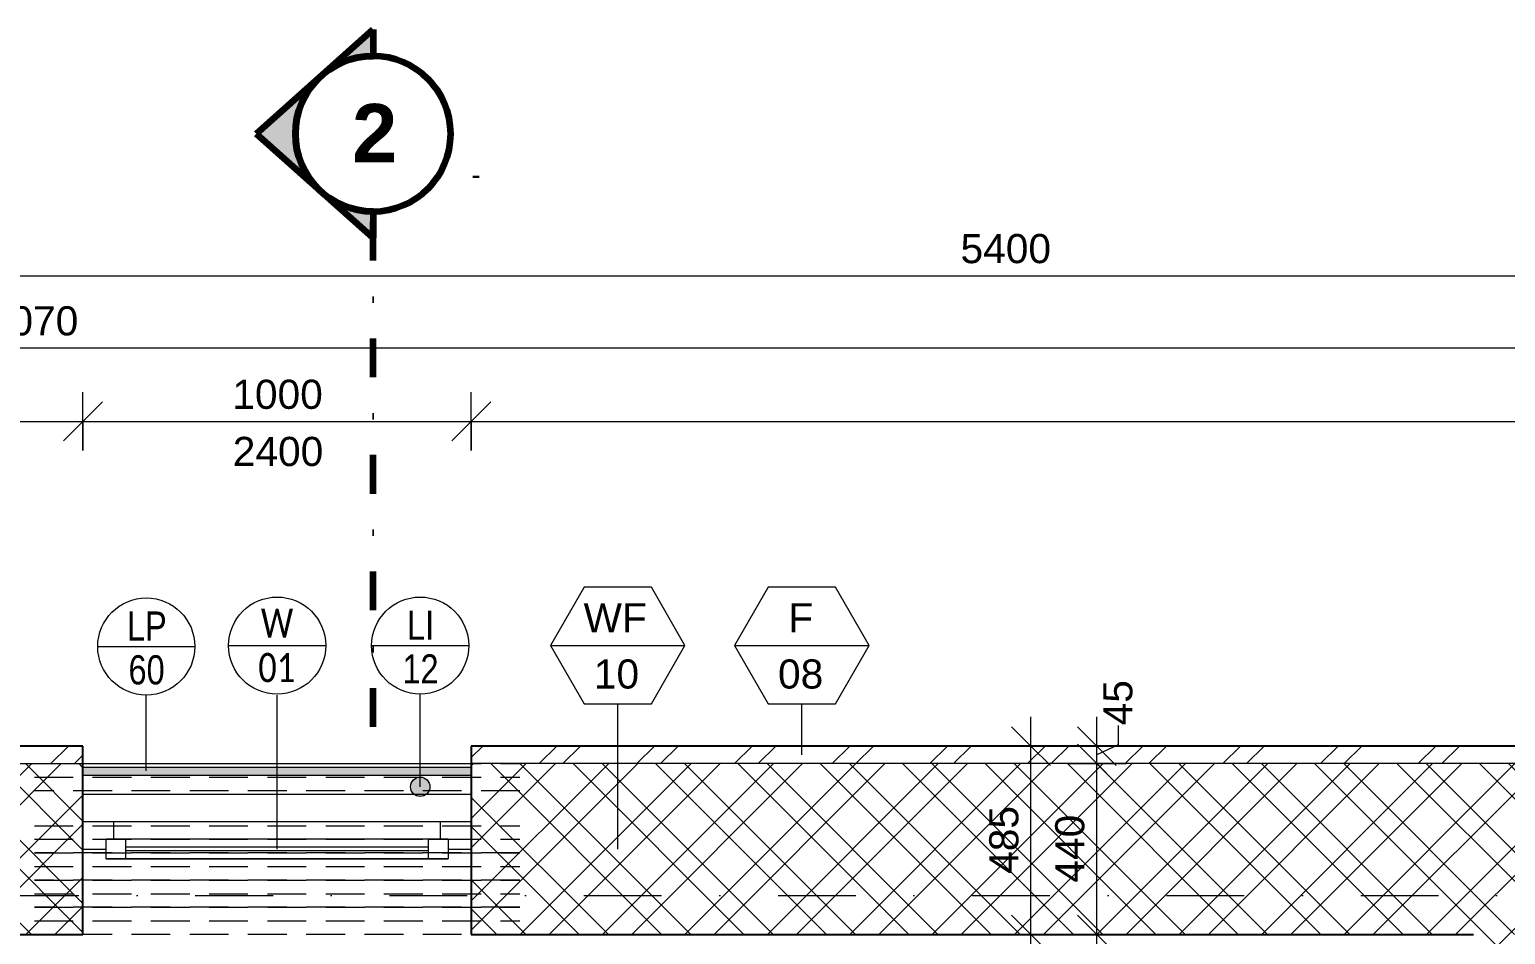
# Model space of a CAD drawing. Header units: millimetres. Extents: x -8380 to 43341, y -2985 to 58543.
# Drawn here: x 7358 to 11158, y 55503 to 57833 of the extents above; entities that cross this region are included whole.
import ezdxf

# ---------------------------------------------------------------- set-up
doc = ezdxf.new("R2010")
doc.units = ezdxf.units.MM
for name, pattern in [('HA_Dash_3mm-S1mm', [150, 100, -50]), ('HA_DashDot_10mm-S3mm', [500, 200, -150, 0, -150]), ('HA_DashDot_4mm-S1mm', [200, 100, -50, 0, -50]), ('HA_DashDot_6mm-S2mm', [300, 100, -100, 0, -100])]:
    doc.linetypes.add(name, pattern=pattern)
for name, color, linetype, lineweight in [('A-____-____-DIMS', 9, 'Continuous', 5), ('A-____-____-DIMS-50', 9, 'Continuous', 5), ('A-FLOR-____-OTLN', 9, 'Continuous', 9), ('A-FLOR-HRAL-IDEN', 9, 'Continuous', 9), ('A-FLOR-HRAL-OTLN', 9, 'Continuous', 9), ('A-GENM-____-HDLN', 9, 'HA_Dash_3mm-S1mm', 9), ('A-GENM-____-IDEN', 9, 'Continuous', 9), ('A-GENM-____-OTLN', 9, 'Continuous', 9), ('A-GLAZ-____-IDEN', 9, 'Continuous', 9), ('A-GLAZ-____-MCUT', 9, 'Continuous', 5), ('A-GLAZ-____-OTLN', 9, 'Continuous', 5), ('A-WALL-____-IDEN', 9, 'Continuous', 9), ('A-WALL-____-MCUT', 9, 'Continuous', 25), ('A-WALL-____-PATT', 9, 'Continuous', 25), ('G-____-____-SYMB', 9, 'HA_DashDot_4mm-S1mm', 9), ('S-GRID-____-OTLN', 9, 'Continuous', 5)]:
    doc.layers.add(name, color=color, linetype=linetype, lineweight=lineweight)
doc.styles.add('Arial_1', font='arial.ttf', dxfattribs={"height": 75})
doc.styles.add('Arial_2', font='arial.ttf', dxfattribs={"width": 0.8, "height": 75})
doc.styles.add('Arial_3', font='arial.ttf', dxfattribs={"height": 50})
doc.styles.add('Arial_B_1', font='arialbd.ttf', dxfattribs={"height": 150})
doc.styles.add('Calibri', font='calibri.ttf', dxfattribs={"width": 0.8, "height": 75})
doc.dimstyles.new('Inner_Dimensions', dxfattribs={"dimscale": 304.8, "dimtxt": 76.519455, "dimasz": 0.328084, "dimexe": 0.246063, "dimexo": 0.0625, "dimgap": 0.032808, "dimtad": 1, "dimdec": 0, "dimzin": 0, "dimdsep": 46, "dimtxsty": 'Arial_1', "dimblk1": 'OBLIQUE', "dimblk2": 'OBLIQUE', "dimsah": 1, "dimcen": 0.09, "dimdle": 0.246063, "dimazin": 0, "dimtfac": 1, "dimtdec": 4, "dimtix": 1, "dimtmove": 2, "dimatfit": 3, "dimfxl": 0.246063, "dimfxlon": 1, "dimtvp": 1, "dimtolj": 1, "dimtzin": 0, "dimlwd": 9, "dimlwe": 9, "dimarcsym": 2})
doc.dimstyles.new('Inner_Dimensions_1', dxfattribs={"dimscale": 304.8, "dimtxt": 76.519455, "dimasz": 0.328084, "dimexe": 0.246063, "dimexo": 0.0625, "dimgap": 0.032808, "dimtad": 1, "dimdec": 0, "dimzin": 0, "dimdsep": 46, "dimtxsty": 'Arial_1', "dimblk1": 'OBLIQUE', "dimblk2": 'OBLIQUE', "dimsah": 1, "dimcen": 0.09, "dimdle": 0.246063, "dimazin": 0, "dimtfac": 1, "dimtdec": 4, "dimtix": 1, "dimtmove": 0, "dimatfit": 3, "dimfxl": 0.246063, "dimfxlon": 1, "dimtvp": 1, "dimtolj": 1, "dimtzin": 0, "dimlwd": 9, "dimlwe": 9, "dimarcsym": 2})
doc.dimstyles.new('Inner_Dimensions_2', dxfattribs={"dimscale": 304.8, "dimtxt": 76.519455, "dimasz": 0.328084, "dimexe": 0.246063, "dimexo": 0.0625, "dimgap": 0.032808, "dimtad": 1, "dimdec": 0, "dimzin": 0, "dimdsep": 46, "dimtxsty": 'Arial_1', "dimblk1": 'OBLIQUE', "dimblk2": 'OBLIQUE', "dimsah": 1, "dimcen": 0.09, "dimdle": 0.246063, "dimazin": 0, "dimtfac": 1, "dimtdec": 4, "dimtix": 1, "dimtmove": 1, "dimatfit": 3, "dimfxl": 0.246063, "dimfxlon": 1, "dimtvp": 1, "dimtolj": 1, "dimtzin": 0, "dimlwd": 9, "dimlwe": 9, "dimarcsym": 2})

# ---------------------------------------------------------------- blocks, each defined once
blk = doc.blocks.new('Railing - Railing-1637688-DPS_3NP - B')
at = {"layer": 'A-FLOR-HRAL-OTLN'}
blk.add_hatch(color=256, dxfattribs=at).paths.add_polyline_path([(8495.7, 55912.7), (8495.7, 55932.7), (7495.7, 55932.7), (7495.7, 55912.7), (8362.2, 55912.7)])
for p, q in [((8495.7, 55932.7), (7495.7, 55932.7)), ((7495.7, 55912.7), (8495.7, 55912.7))]:
    blk.add_line(p, q, dxfattribs=at)
blk = doc.blocks.new('HA_WD_SinglePanel - 1000x2400-1670805-DPS_3NP - B')
at = {"layer": 'A-GLAZ-____-MCUT'}
for p, q in [((-420, 70), (-500, 70)), ((-420, 25), (-420, 70)), ((500, 70), (420, 70)), ((420, 70), (420, 25)), ((-500, 0), (-440, 0)), ((-440, -25), (-440, 25)), ((-440, 25), (-390, 25)), ((-390, 25), (-390, -25)), ((390, 5), (-390, 5)), ((390, -25), (390, 25)), ((390, 25), (440, 25)), ((440, 25), (440, -25)), ((440, 0), (500, 0)), ((-390, -25), (-440, -25)), ((390, -5), (-390, -5)), ((440, -25), (390, -25))]:
    blk.add_line(p, q, dxfattribs=at)
at = {"layer": 'A-GLAZ-____-OTLN'}
for p, q in [((420, 70), (-420, 70)), ((440, 25), (-440, 25)), ((-440, -25), (-440, 25)), ((390, 25), (-390, 25)), ((440, 25), (440, -25)), ((-440, -25), (440, -25)), ((390, -25), (-390, -25))]:
    blk.add_line(p, q, dxfattribs=at)
blk = doc.blocks.new('TB_Porotherm KP7_1250mm - TB_Porotherm KP7_1250mm-1913705-DPS_3NP - B')
at = {"layer": 'A-GENM-____-HDLN'}
for p, q in [((-625, 35), (625, 35)), ((-625, 0), (625, 0)), ((625, -35), (-625, -35))]:
    blk.add_line(p, q, dxfattribs=at)
blk = doc.blocks.new('DIMBLOCK109-DPS_3NP - B')
at = {"layer": 'A-____-____-DIMS-50', "lineweight": 9}
for p, q in [((9936.6, 55502.7), (9886.6, 55552.7)), ((9861.6, 55502.7), (10011.6, 55502.7)), ((9936.6, 55502.7), (9861.6, 55502.7)), ((9936.6, 55282.7), (9936.6, 55502.7)), ((9936.6, 55502.7), (9986.6, 55452.7)), ((9936.6, 55282.7), (9886.6, 55332.7)), ((9861.6, 55282.7), (10011.6, 55282.7)), ((9936.6, 55282.7), (9861.6, 55282.7)), ((9936.6, 55282.7), (9986.6, 55232.7))]:
    blk.add_line(p, q, dxfattribs=at)
at = {"layer": 'A-____-____-DIMS-50', "color": 0, "lineweight": 9, "insert": (9829.2, 55306.2), "char_height": 75, "width": 207.662, "attachment_point": 1, "rotation": 90, "line_spacing_factor": 0.941778, "style": 'Arial_1'}
blk.add_mtext('220', dxfattribs=at)
blk = doc.blocks.new('_Oblique')
at = {"color": 0, "linetype": 'ByBlock', "lineweight": -2}
blk.add_line((-0.5, -0.5), (0.5, 0.5), dxfattribs=at)
blk = doc.blocks.new('Section - With Sheet Number-366786-DPS_3NP - B')
at = {"layer": 'G-____-____-SYMB', "linetype": 'Continuous', "lineweight": 5}
h = blk.add_hatch(color=256, dxfattribs=at)
edge = h.paths.add_edge_path()
edge.add_line((1.367, 0), (0, 0))
edge.add_arc((-4, 0), 4, 0, 180)
edge.add_line((-8, 0), (-9.367, 0))
edge.add_line((-9.367, 0), (-4, 6))
edge.add_line((-4, 6), (1.367, 0))
at = {"layer": 'G-____-____-SYMB', "linetype": 'Continuous', "lineweight": 100}
for p, q in [((-4, 6), (-9.367, 0)), ((1.367, 0), (-4, 6)), ((-9.367, 0), (-8, 0)), ((0, 0), (1.367, 0))]:
    blk.add_line(p, q, dxfattribs=at)
blk.add_circle((-4, 0), 4, dxfattribs=at)
blk.add_arc((-4, 0), 4, 0, 180, dxfattribs=at)
blk = doc.blocks.new('DIMBLOCK176-DPS_3NP - B')
at = {"layer": 'A-____-____-DIMS-50', "lineweight": 9}
for p, q in [((-6864.3, 56937.7), (-6864.3, 57087.7)), ((21205.7, 56937.7), (21205.7, 57087.7)), ((-6864.3, 57012.7), (-6814.3, 57062.7)), ((21205.7, 57012.7), (21255.7, 57062.7)), ((-6939.3, 57012.7), (21280.7, 57012.7)), ((-6864.3, 57012.7), (-6914.3, 56962.7)), ((-6864.3, 57012.7), (-6864.3, 56937.7)), ((21205.7, 57012.7), (21155.7, 56962.7)), ((21205.7, 57012.7), (21205.7, 56937.7))]:
    blk.add_line(p, q, dxfattribs=at)
at = {"layer": 'A-____-____-DIMS-50', "color": 0, "lineweight": 9, "insert": (7192.5, 57120.1), "char_height": 75, "width": 346.103, "attachment_point": 1, "line_spacing_factor": 0.941778, "style": 'Arial_1'}
blk.add_mtext('28070', dxfattribs=at)
blk = doc.blocks.new('HA_TAG_WD - Type Mark-1536199-DPS_3NP - B')
at = {"layer": 'A-GLAZ-____-IDEN'}
blk.add_line((-2.5, 0), (2.5, 0), dxfattribs=at)
blk.add_circle((0, 0), 2.5, dxfattribs=at)
blk = doc.blocks.new('HA_TAG_GM_Products - Generic-588599-DPS_3NP - B')
at = {"layer": 'A-GENM-____-IDEN'}
blk.add_line((-2.5, 0), (2.5, 0), dxfattribs=at)
blk.add_circle((0, 0), 2.5, dxfattribs=at)
blk = doc.blocks.new('DIMBLOCK197-DPS_3NP - B')
at = {"layer": 'A-____-____-DIMS-50', "lineweight": 9}
for p, q in [((7170.7, 57123.7), (7170.7, 57273.7)), ((12570.7, 57123.7), (12570.7, 57273.7)), ((7170.7, 57198.7), (7220.7, 57248.7)), ((12570.7, 57198.7), (12620.7, 57248.7)), ((7170.7, 57198.7), (7120.7, 57148.7)), ((7170.7, 57198.7), (12570.7, 57198.7)), ((7170.7, 57198.7), (7170.7, 57123.7)), ((12570.7, 57198.7), (12520.7, 57148.7)), ((12570.7, 57198.7), (12570.7, 57123.7))]:
    blk.add_line(p, q, dxfattribs=at)
at = {"layer": 'A-____-____-DIMS-50', "color": 0, "lineweight": 9, "insert": (9755.3, 57306.1), "char_height": 75, "width": 276.883, "attachment_point": 1, "line_spacing_factor": 0.941778, "style": 'Arial_1'}
blk.add_mtext('5400', dxfattribs=at)
blk = doc.blocks.new('DIMBLOCK202-DPS_3NP - B')
at = {"layer": 'A-____-____-DIMS-50', "lineweight": 9}
for p, q in [((215.6, 56748.7), (215.6, 56898.7)), ((7495.7, 56748.7), (7495.7, 56898.7)), ((215.6, 56823.7), (265.6, 56873.7)), ((7495.7, 56823.7), (7545.7, 56873.7)), ((215.6, 56823.7), (165.6, 56773.7)), ((215.6, 56823.7), (7495.7, 56823.7)), ((215.6, 56823.7), (215.6, 56748.7)), ((7495.7, 56823.7), (7445.7, 56773.7)), ((7495.7, 56823.7), (7495.7, 56748.7))]:
    blk.add_line(p, q, dxfattribs=at)
at = {"layer": 'A-____-____-DIMS-50', "color": 0, "lineweight": 9, "insert": (3740.3, 56931), "char_height": 75, "width": 276.883, "attachment_point": 1, "line_spacing_factor": 0.941778, "style": 'Arial_1'}
blk.add_mtext('7280', dxfattribs=at)
blk = doc.blocks.new('DIMBLOCK203-DPS_3NP - B')
at = {"layer": 'A-____-____-DIMS-50', "lineweight": 9}
for p, q in [((7495.7, 56748.7), (7495.7, 56898.7)), ((8495.7, 56748.7), (8495.7, 56898.7)), ((7495.7, 56823.7), (7545.7, 56873.7)), ((8495.7, 56823.7), (8545.7, 56873.7)), ((7495.7, 56823.7), (7445.7, 56773.7)), ((7495.7, 56823.7), (8495.7, 56823.7)), ((7495.7, 56823.7), (7495.7, 56748.7)), ((8495.7, 56823.7), (8445.7, 56773.7)), ((8495.7, 56823.7), (8495.7, 56748.7))]:
    blk.add_line(p, q, dxfattribs=at)
at = {"layer": 'A-____-____-DIMS-50', "color": 0, "lineweight": 9, "insert": (7880.3, 56931), "char_height": 75, "width": 276.883, "attachment_point": 1, "line_spacing_factor": 0.941778, "style": 'Arial_1'}
blk.add_mtext('1000', dxfattribs=at)
blk = doc.blocks.new('DIMBLOCK204-DPS_3NP - B')
at = {"layer": 'A-____-____-DIMS-50', "lineweight": 9}
for p, q in [((8495.7, 56748.7), (8495.7, 56898.7)), ((14125.7, 56748.7), (14125.7, 56898.7)), ((8495.7, 56823.7), (8545.7, 56873.7)), ((14125.7, 56823.7), (14175.7, 56873.7)), ((8495.7, 56823.7), (8445.7, 56773.7)), ((8495.7, 56823.7), (14125.7, 56823.7)), ((8495.7, 56823.7), (8495.7, 56748.7)), ((14125.7, 56823.7), (14075.7, 56773.7)), ((14125.7, 56823.7), (14125.7, 56748.7))]:
    blk.add_line(p, q, dxfattribs=at)
at = {"layer": 'A-____-____-DIMS-50', "color": 0, "lineweight": 9, "insert": (11195.3, 56931), "char_height": 75, "width": 276.883, "attachment_point": 1, "line_spacing_factor": 0.941778, "style": 'Arial_1'}
blk.add_mtext('5630', dxfattribs=at)
blk = doc.blocks.new('DIMBLOCK223-DPS_3NP - B')
at = {"layer": 'A-____-____-DIMS-50', "lineweight": 9}
for p, q in [((9936.6, 55427.7), (9936.6, 56062.7)), ((9936.6, 55987.7), (9886.6, 56037.7)), ((9861.6, 55987.7), (10011.6, 55987.7)), ((9936.6, 55987.7), (9861.6, 55987.7)), ((9936.6, 55987.7), (9986.6, 55937.7)), ((9936.6, 55502.7), (9886.6, 55552.7)), ((9861.6, 55502.7), (10011.6, 55502.7)), ((9936.6, 55502.7), (9861.6, 55502.7)), ((9936.6, 55502.7), (9986.6, 55452.7))]:
    blk.add_line(p, q, dxfattribs=at)
at = {"layer": 'A-____-____-DIMS-50', "color": 0, "lineweight": 9, "insert": (9829.2, 55658.7), "char_height": 75, "width": 207.662, "attachment_point": 1, "rotation": 90, "line_spacing_factor": 0.941778, "style": 'Arial_1'}
blk.add_mtext('485', dxfattribs=at)
blk = doc.blocks.new('DIMBLOCK224-DPS_3NP - B')
at = {"layer": 'A-____-____-DIMS-50', "lineweight": 9}
for p, q in [((10106.4, 55942.7), (10056.4, 55992.7)), ((10031.4, 55942.7), (10181.4, 55942.7)), ((10106.4, 55942.7), (10031.4, 55942.7)), ((10106.4, 55427.7), (10106.4, 55942.7)), ((10106.4, 55942.7), (10156.4, 55892.7)), ((10106.4, 55502.7), (10056.4, 55552.7)), ((10031.4, 55502.7), (10181.4, 55502.7)), ((10106.4, 55502.7), (10031.4, 55502.7)), ((10106.4, 55502.7), (10156.4, 55452.7))]:
    blk.add_line(p, q, dxfattribs=at)
at = {"layer": 'A-____-____-DIMS-50', "color": 0, "lineweight": 9, "insert": (9999, 55636.2), "char_height": 75, "width": 207.662, "attachment_point": 1, "rotation": 90, "line_spacing_factor": 0.941778, "style": 'Arial_1'}
blk.add_mtext('440', dxfattribs=at)
blk = doc.blocks.new('DIMBLOCK225-DPS_3NP - B')
at = {"layer": 'A-____-____-DIMS-50', "lineweight": 9}
for p, q in [((10106.4, 55942.7), (10106.4, 56062.7)), ((10106.4, 55987.7), (10056.4, 56037.7)), ((10161.3, 56041.1), (10161.3, 55991.1)), ((10031.4, 55987.7), (10181.4, 55987.7)), ((10106.4, 55987.7), (10031.4, 55987.7)), ((10106.4, 55942.7), (10056.4, 55992.7)), ((10161.3, 55991.1), (10106.4, 55965.2)), ((10106.4, 55987.7), (10156.4, 55937.7)), ((10031.4, 55942.7), (10181.4, 55942.7)), ((10106.4, 55942.7), (10031.4, 55942.7)), ((10106.4, 55942.7), (10156.4, 55892.7))]:
    blk.add_line(p, q, dxfattribs=at)
at = {"layer": 'A-____-____-DIMS-50', "color": 0, "lineweight": 9, "insert": (10122.7, 56041.1), "char_height": 75, "width": 138.441, "attachment_point": 1, "rotation": 90, "line_spacing_factor": 0.941778, "style": 'Arial_1'}
blk.add_mtext('45', dxfattribs=at)
blk = doc.blocks.new('HA_TAG_WA_Partitions - Group _ Type Mark-556634-DPS_3NP - B')
at = {"layer": 'A-WALL-____-IDEN'}
for p, q in [((-1.732, 3), (-3.464, 0)), ((1.732, 3), (-1.732, 3)), ((3.464, 0), (1.732, 3)), ((-3.464, 0), (3.464, 0)), ((-3.464, 0), (-1.732, -3)), ((1.732, -3), (3.464, 0)), ((-1.732, -3), (1.732, -3))]:
    blk.add_line(p, q, dxfattribs=at)
blk = doc.blocks.new('HA_TAG_GM_Railings - Generic-2075290-DPS_3NP - B')
at = {"layer": 'A-FLOR-HRAL-IDEN'}
blk.add_line((-2.5, 0), (2.5, 0), dxfattribs=at)
blk.add_circle((0, 0), 2.5, dxfattribs=at)

msp = doc.modelspace()

# ---------------------------------------------------------------- hatches: boundary and pattern name
at = {"layer": 'A-GENM-____-IDEN'}
h = msp.add_hatch(color=256, dxfattribs=at)
edge = h.paths.add_edge_path()
edge.add_arc((8364.1, 55882.9), 25, 0, 360)
at = {"layer": 'A-WALL-____-PATT', "lineweight": 5}
h = msp.add_hatch(dxfattribs=at)
h.set_pattern_fill('FP_7', color=256, style=0, pattern_type=2)
h.set_pattern_definition([(45, (0, 0), (-125.7236, 125.7236), []), (45, (0, 190.5), (-125.7236, 125.7236), [])])
h.paths.add_polyline_path([(6683.2, 55942.7), (7495.7, 55942.7), (7495.7, 55987.7), (245.7, 55987.7), (245.7, 55942.7), (6662.3, 55942.7)])
h.paths.add_polyline_path([(11195.3, 55942.7), (11325.7, 55942.7), (11325.7, 55955.2), (14095.7, 55955.2), (14095.7, 55987.7), (8495.7, 55987.7), (8495.7, 55942.7), (10628.7, 55942.7)])
h.paths.add_polyline_path([(-754.3, 55942.7), (-754.3, 55987.7), (-6819.3, 55987.7), (-6819.3, 55942.7), (-987.2, 55942.7)])
h.paths.add_polyline_path([(21160.7, 55955.2), (21160.7, 55987.7), (15095.7, 55987.7), (15095.7, 55955.2), (20828.1, 55955.2)])
h = msp.add_hatch(dxfattribs=at)
h.set_pattern_fill('FP_2', color=256, style=0, pattern_type=2)
h.set_pattern_definition([(45, (0, 0), (-106.066, 106.066), []), (45, (75, 0), (-106.066, 106.066), []), (315, (0, 0), (106.066, 106.066), []), (315, (75, 0), (106.066, 106.066), [])])
h.paths.add_polyline_path([(11075.7, 55502.7), (11325.7, 55502.7), (11325.7, 55942.7), (8495.7, 55942.7), (8495.7, 55502.7), (10628.7, 55502.7)])
h.paths.add_polyline_path([(7228.9, 55502.7), (7495.7, 55502.7), (7495.7, 55942.7), (6449.1, 55942.7), (6449.1, 55507.7), (6730.7, 55507.7), (6730.7, 55502.7)])
h = msp.add_hatch(dxfattribs=at)
h.set_pattern_fill('FP_5', color=256, style=0, pattern_type=2)
h.set_pattern_definition([(45, (0, 0), (-106.066, 106.066), []), (45, (75, 0), (-106.066, 106.066), []), (315, (0, 0), (70.71068, 70.71068), [])])
h.paths.add_polyline_path([(11075.7, 50927.7), (11325.7, 50927.7), (11325.7, 55502.7), (11075.7, 55502.7), (11075.7, 52427.7)])

# ---------------------------------------------------------------- linework, layer by layer
at = {"layer": 'A-FLOR-____-OTLN'}
for p, q in [((7495.7, 55942.7), (8495.7, 55942.7)), ((8495.7, 55862.7), (7495.7, 55862.7))]:
    msp.add_line(p, q, dxfattribs=at)
at = {"layer": 'A-FLOR-HRAL-IDEN'}
msp.add_line((7658.8, 55924.3), (7658.8, 56119.2), dxfattribs=at)
at = {"layer": 'A-GENM-____-IDEN'}
msp.add_line((8364.1, 55882.9), (8364.1, 56121.5), dxfattribs=at)
msp.add_circle((8364.1, 55882.9), 25, dxfattribs=at)
at = {"layer": 'A-GLAZ-____-IDEN'}
msp.add_line((7995.7, 55722.7), (7995.7, 56119.2), dxfattribs=at)
at = {"layer": 'A-WALL-____-IDEN'}
for p, q in [((8872.6, 55722.7), (8872.6, 56096.5)), ((9346.8, 55965.2), (9346.8, 56096.5))]:
    msp.add_line(p, q, dxfattribs=at)
at = {"layer": 'A-WALL-____-MCUT'}
for p, q in [((7495.7, 55987.7), (245.7, 55987.7)), ((7495.7, 55502.7), (7495.7, 55987.7)), ((14095.7, 55987.7), (8495.7, 55987.7)), ((8495.7, 55987.7), (8495.7, 55502.7)), ((6730.7, 55502.7), (7495.7, 55502.7)), ((8495.7, 55502.7), (11075.7, 55502.7))]:
    msp.add_line(p, q, dxfattribs=at)
at = {"layer": 'A-WALL-____-MCUT', "lineweight": 9}
for p, q in [((215.6, 55942.7), (7495.7, 55942.7)), ((14125.7, 55942.7), (8495.7, 55942.7))]:
    msp.add_line(p, q, dxfattribs=at)
at = {"layer": 'G-____-____-SYMB', "linetype": 'HA_DashDot_6mm-S2mm', "lineweight": 100}
msp.add_line((8242.7, 56037.2), (8242.7, 57364.3), dxfattribs=at)
at = {"layer": 'S-GRID-____-OTLN', "linetype": 'HA_DashDot_10mm-S3mm', "lineweight": 9}
msp.add_line((-6717.8, 55602.7), (21438.5, 55602.7), dxfattribs=at)

# ---------------------------------------------------------------- block references
at = {"layer": 'A-FLOR-HRAL-IDEN', "xscale": 49.99999999999998, "yscale": 49.99999999999998, "zscale": 49.99999999999998}
msp.add_blockref('HA_TAG_GM_Railings - Generic-2075290-DPS_3NP - B', (7658.8, 56244.2), dxfattribs=at)
at = {"layer": 'A-FLOR-HRAL-OTLN'}
msp.add_blockref('Railing - Railing-1637688-DPS_3NP - B', (0, 0), dxfattribs=at)
at = {"layer": 'A-GENM-____-IDEN', "xscale": 49.99999999999998, "yscale": 49.99999999999998, "zscale": 49.99999999999998}
msp.add_blockref('HA_TAG_GM_Products - Generic-588599-DPS_3NP - B', (8364.1, 56246.5), dxfattribs=at)
at = {"layer": 'A-GENM-____-OTLN'}
for p in [(7995.7, 55907.7), (7995.7, 55747.7), (7995.7, 55677.7), (7995.7, 55607.7), (7995.7, 55537.7)]:
    msp.add_blockref('TB_Porotherm KP7_1250mm - TB_Porotherm KP7_1250mm-1913705-DPS_3NP - B', p, dxfattribs=at)
at = {"layer": 'A-GLAZ-____-IDEN', "xscale": 49.99999999999998, "yscale": 49.99999999999998, "zscale": 49.99999999999998}
msp.add_blockref('HA_TAG_WD - Type Mark-1536199-DPS_3NP - B', (7995.7, 56246.5), dxfattribs=at)
at = {"layer": 'A-GLAZ-____-OTLN'}
msp.add_blockref('HA_WD_SinglePanel - 1000x2400-1670805-DPS_3NP - B', (7995.7, 55722.7), dxfattribs=at)
at = {"layer": 'A-WALL-____-IDEN', "xscale": 49.99999999999998, "yscale": 49.99999999999998, "zscale": 49.99999999999998}
for p in [(8872.6, 56246.5), (9346.8, 56246.5)]:
    msp.add_blockref('HA_TAG_WA_Partitions - Group _ Type Mark-556634-DPS_3NP - B', p, dxfattribs=at)
at = {"layer": 'G-____-____-SYMB', "linetype": 'Continuous', "lineweight": 100, "extrusion": (0, 0, -1), "xscale": 49.99999999999998, "yscale": 49.99999999999998, "zscale": 49.99999999999998, "rotation": 270.0000000000002}
msp.add_blockref('Section - With Sheet Number-366786-DPS_3NP - B', (-8242.7, 57364.3), dxfattribs=at)

# ---------------------------------------------------------------- texts
at = {"layer": 'A-FLOR-HRAL-IDEN', "lineweight": 5, "char_height": 75, "attachment_point": 1, "style": 'Arial_2'}
for s, insert, width in [('LP', (7609, 56334.3), 125.063), ('60', (7613, 56221.6), 115.443)]:
    msp.add_mtext(s, dxfattribs=dict(at, insert=insert, width=width))
at = {"layer": 'A-GENM-____-IDEN', "lineweight": 5, "char_height": 75, "attachment_point": 1, "style": 'Arial_2'}
for s, insert, width in [('LI', (8330.2, 56336.6), 86.582), ('12', (8318.2, 56223.9), 115.443)]:
    msp.add_mtext(s, dxfattribs=dict(at, insert=insert, width=width))
at = {"layer": 'A-GLAZ-____-IDEN', "lineweight": 5, "char_height": 75, "attachment_point": 1}
for s, insert, width, style in [('2400', (7881.5, 56783.9), 288.607, 'Arial_1'), ('W', (7953.9, 56341.8), 105.823, 'Calibri'), ('01', (7947.3, 56227.5), 121.856, 'Calibri')]:
    msp.add_mtext(s, dxfattribs=dict(at, insert=insert, width=width, style=style))
at = {"layer": 'A-WALL-____-IDEN', "lineweight": 5, "char_height": 75, "attachment_point": 1, "style": 'Arial_1'}
for s, insert, width in [('WF', (8784.7, 56355.5), 208.439), ('F', (9311.9, 56355.5), 80.169), ('10', (8811.2, 56210.9), 144.304), ('08', (9285.4, 56210.9), 144.304)]:
    msp.add_mtext(s, dxfattribs=dict(at, insert=insert, width=width))
at = {"layer": 'G-____-____-SYMB', "linetype": 'Continuous', "lineweight": 5, "attachment_point": 1}
for s, insert, char_height, width, style in [('\\fArial|b1|i0|c0|p34|;2', (8188.6, 57640.9), 150, 144.304, 'Arial_B_1'), ('-', (8496.2, 57483.9), 50, 28.059, 'Arial_3')]:
    msp.add_mtext(s, dxfattribs=dict(at, insert=insert, char_height=char_height, width=width, style=style))

# ---------------------------------------------------------------- dimensions: what is measured, and where the dimension line sits
at = {"layer": 'A-____-____-DIMS', "lineweight": 9}
for base, p1, p2, override, picture, middle in [((12570.7, 57198.7), (7170.7, 57123.7), (12570.7, 57123.7), {"dimpost": '<>', "dimfxl": 5400}, 'DIMBLOCK197-DPS_3NP - B', (9870.7, 57247)), ((7495.7, 56823.7), (215.6, 56748.7), (7495.7, 56748.7), {"dimpost": '<>', "dimfxl": 7280.040013}, 'DIMBLOCK202-DPS_3NP - B', (3855.7, 56872)), ((8495.7, 56823.7), (7495.7, 56748.7), (8495.7, 56748.7), {"dimpost": '<>', "dimfxl": 1000}, 'DIMBLOCK203-DPS_3NP - B', (7995.7, 56872)), ((14125.7, 56823.7), (8495.7, 56748.7), (14125.7, 56748.7), {"dimpost": '<>', "dimfxl": 5630.040013}, 'DIMBLOCK204-DPS_3NP - B', (11310.7, 56872))]:
    dim = msp.add_linear_dim(base=base, p1=p1, p2=p2, dimstyle='Inner_Dimensions_1', override=override, dxfattribs=at)
    dim.commit()
    dim.dimension.update_dxf_attribs({"geometry": picture, "text_midpoint": middle})
dim = msp.add_linear_dim(base=(21205.7, 57012.7), p1=(-6864.3, 56937.7), p2=(21205.7, 56937.7), dimstyle='Inner_Dimensions', override={"dimpost": '<>', "dimfxl": 28070}, dxfattribs=at)
dim.commit()
dim.dimension.update_dxf_attribs({"geometry": 'DIMBLOCK176-DPS_3NP - B', "text_midpoint": (7365.6, 57070.1), "dimtype": 160})
dim = msp.add_linear_dim(base=(10106.4, 55987.7), p1=(10031.4, 55942.7), p2=(10031.4, 55987.7), angle=90, dimstyle='Inner_Dimensions_2', override={"dimpost": '<>', "dimfxl": 45}, dxfattribs=at)
dim.commit()
dim.dimension.update_dxf_attribs({"geometry": 'DIMBLOCK225-DPS_3NP - B', "text_midpoint": (10172.7, 56110.3), "dimtype": 160, "text_rotation": 90})
for base, p1, p2, override, picture, middle in [((9936.6, 55987.7), (9861.6, 55502.7), (9861.6, 55987.7), {"dimpost": '<>', "dimfxl": 485}, 'DIMBLOCK223-DPS_3NP - B', (9888.3, 55745.2)), ((10106.4, 55942.7), (10031.4, 55502.7), (10031.4, 55942.7), {"dimpost": '<>', "dimfxl": 440}, 'DIMBLOCK224-DPS_3NP - B', (10058.1, 55722.7)), ((9936.6, 55502.7), (9861.6, 55282.7), (9861.6, 55502.7), {"dimpost": '<>', "dimfxl": 220}, 'DIMBLOCK109-DPS_3NP - B', (9888.3, 55392.7))]:
    dim = msp.add_linear_dim(base=base, p1=p1, p2=p2, angle=90, dimstyle='Inner_Dimensions_1', override=override, dxfattribs=at)
    dim.commit()
    dim.dimension.update_dxf_attribs({"geometry": picture, "text_midpoint": middle})

doc.saveas('drawing.dxf')
